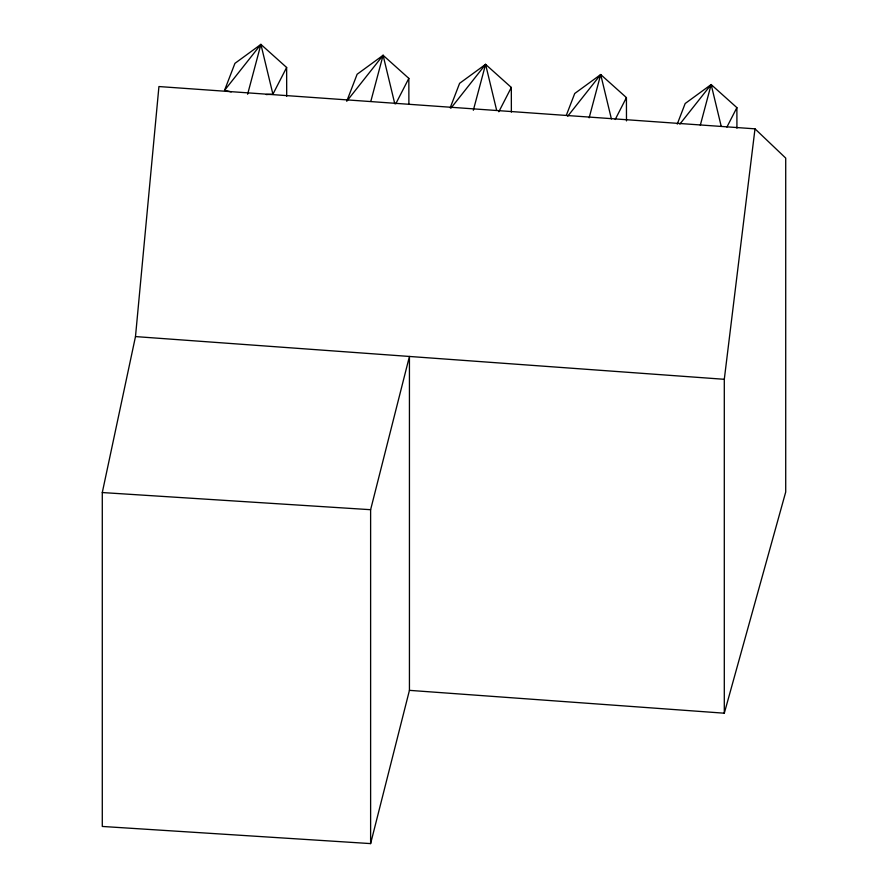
<?xml version="1.0" encoding="UTF-8"?>
<svg xmlns="http://www.w3.org/2000/svg" width="888" height="888" viewBox="0 0 888 888"><rect width="100%" height="100%" fill="white"/><g stroke="black" fill="none" stroke-linecap="round" stroke-linejoin="round"><path stroke-width="1.33" d="M135.487 336.585L158.93 86.547L755 128.838L785.714 158.097L785.714 491.996L724.297 713.197L409.435 690.353L370.618 843.6L102.287 826.451L102.287 492.551L135.487 336.585L724.297 379.298L724.297 713.197M724.297 379.298L755 128.838M370.618 843.6L370.618 509.701L409.435 356.454L409.435 690.353M247.619 94.239L260.906 44.4L286.635 67.477L286.702 96.248M370.862 101.199L383.094 55.3L408.835 78.377L408.891 104.407M473.337 110.267L485.581 64.369L511.322 87.446L511.366 112.11M589.155 117.827L600.699 74.548L626.429 97.613L626.484 120.912M700.31 125.219L711.155 84.56L736.885 107.637L736.929 128.194M231.224 91.886L224.542 90.365L234.932 63.359L260.906 44.4L272.916 94.217L266.167 94.561M450.216 107.759L459.607 83.317L485.581 64.369L496.614 110.145M566.311 115.362L574.725 93.495L600.699 74.548L611.41 118.97M677.255 124.098L685.17 103.519L711.155 84.56L721.211 126.296M272.916 94.217L286.635 67.477M395.726 103.896L408.835 78.377M498.834 111.755L511.322 87.446M615.206 119.492L626.429 97.613M726.906 127.084L736.885 107.637M224.542 90.365L260.906 44.4M383.094 55.3L346.742 101.265L357.12 74.259L383.094 55.3L394.783 103.763M450.915 108.192L485.581 64.369M567.721 116.228L600.699 74.548M679.864 124.109L711.155 84.56M102.287 492.551L370.618 509.701"/></g></svg>
